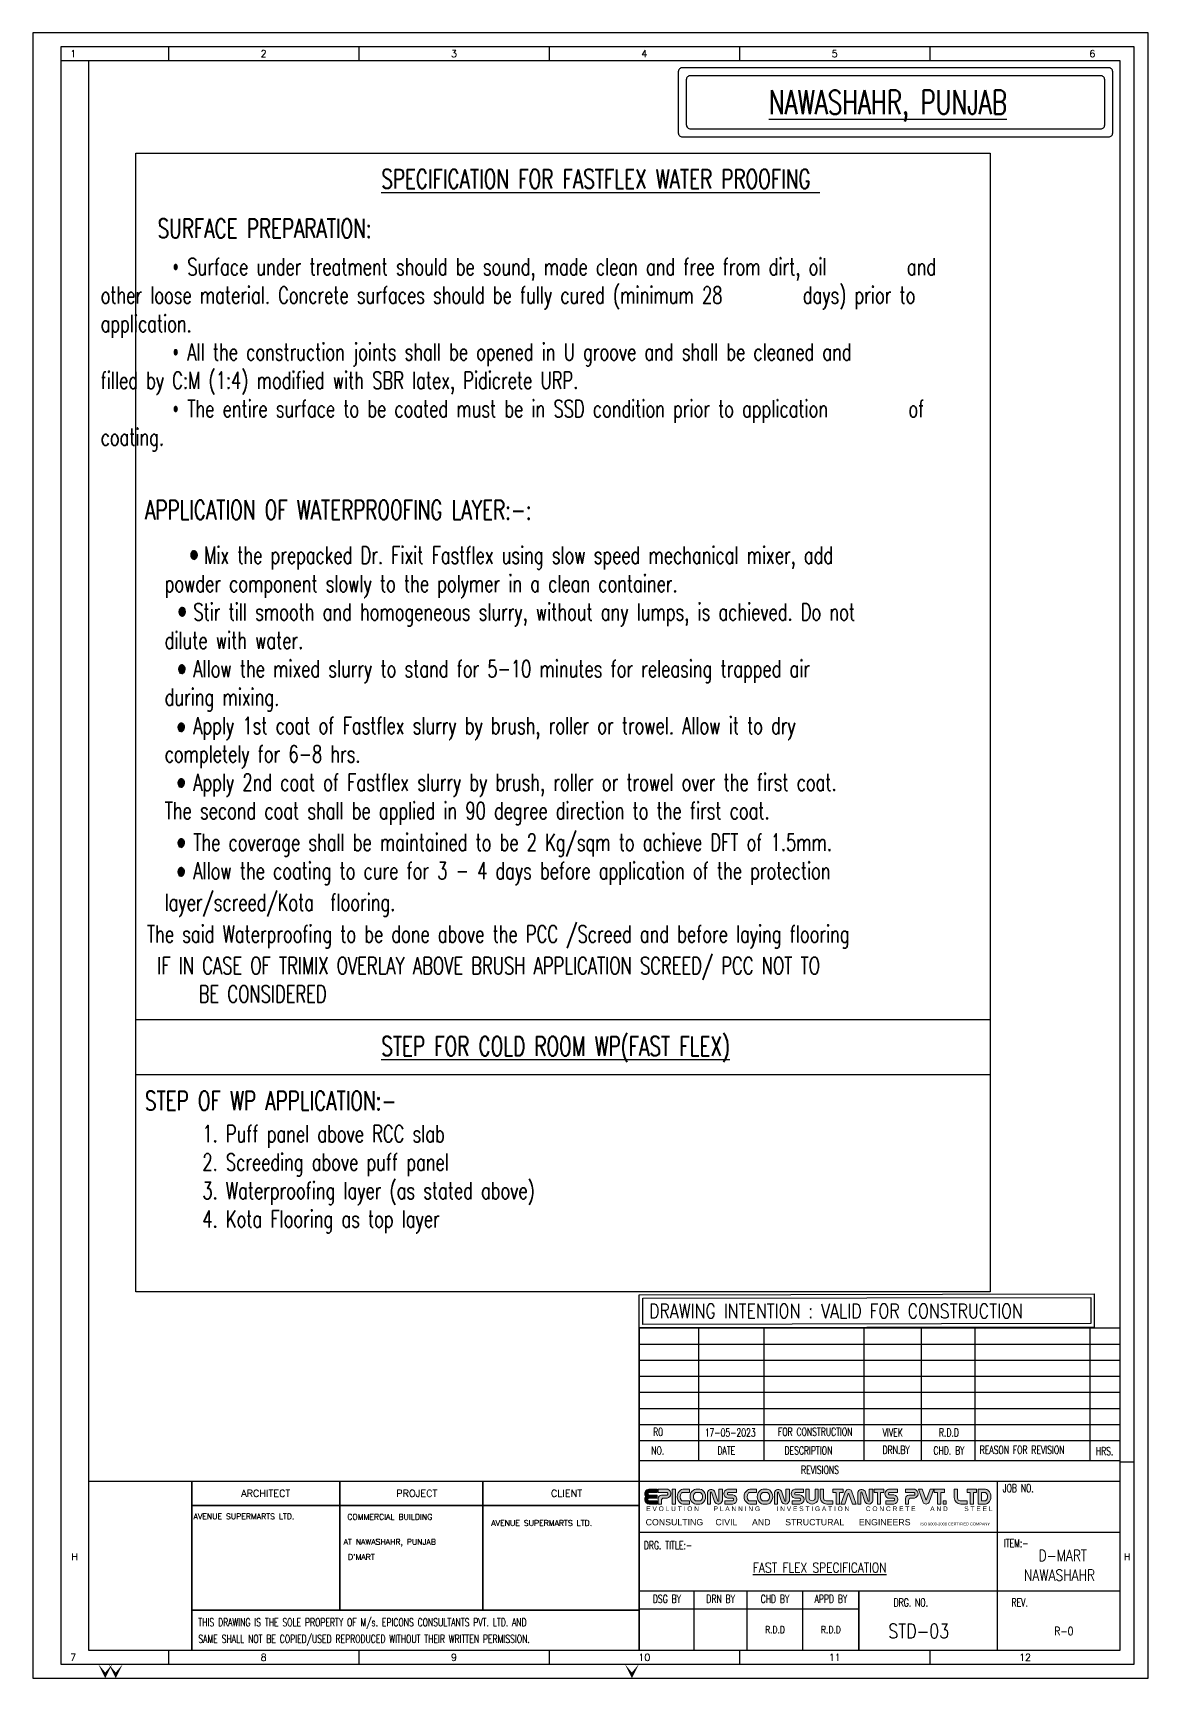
# Model space of a CAD drawing. Header units: inches. Extents: x 119838 to 336563, y 211485 to 250849.
# Drawn here: x 310394 to 336563, y 211485 to 250116 of the extents above; entities that cross this region are included whole.
import ezdxf
from ezdxf.enums import TextEntityAlignment as Align

# ---------------------------------------------------------------- set-up
doc = ezdxf.new("R2010")
doc.units = ezdxf.units.IN
doc.header["$MEASUREMENT"] = 0
doc.layers.add('00 ECPL LOGO', color=250, linetype='Continuous', lineweight=20)
doc.layers.add('00 ELEV-2', color=9, linetype='Continuous', lineweight=30)
for name, color, linetype in [('LINE WORK', 4, 'Continuous'), ('PNA', 8, 'Continuous'), ('S-TEXT', 2, 'Continuous'), ('S-TITIL', 6, 'Continuous'), ('SCHEDULE LINE-1', 7, 'Continuous'), ('SUB TITLE', 3, 'Continuous'), ('TABLE FRAME', 5, 'Continuous'), ('TEXT (SHEET)', 4, 'Continuous'), ('TITLE', 6, 'Continuous')]:
    doc.layers.add(name, color=color, linetype=linetype)
doc.styles.add('ROMANS', font='simplex.shx', dxfattribs={"width": 0.7})
doc.styles.add('SEC. TEXT', font='arial.ttf', dxfattribs={"height": 180})

# ---------------------------------------------------------------- blocks, each defined once
blk = doc.blocks.new('EPICONS TITLE')
at = {"layer": '00 ECPL LOGO'}
h = blk.add_hatch(color=7, dxfattribs=at)
h.dxf.hatch_style = 1
h.paths.add_polyline_path([(678, -252), (678, -146), (414, -146, 0.261636), (303, -208, 0.285841), (304, -378, 0.344902), (324, -574, 0.204992), (418, -614), (678, -614), (678, -510), (424, -510, -1), (418, -426), (678, -426), (678, -331), (424, -331, -1), (422, -252)])
h = blk.add_hatch(color=7, dxfattribs=at)
h.dxf.hatch_style = 1
h.paths.add_polyline_path([(1011, -146), (712, -146), (712, -252), (997, -252, -0.440545), (997, -331), (816, -331, 0.414214), (712, -435), (712, -614), (810, -614), (810, -504, -0.414214), (888, -426), (997, -426, 0.757811)])
h.paths.add_polyline_path([(1254, -146), (1153, -146), (1153, -614), (1254, -614)])
h.paths.add_polyline_path([(1708, -146), (1494, -146, 0.154275), (1419, -169, 0.519672), (1419, -591, 0.154275), (1494, -614), (1708, -614), (1708, -510), (1472, -510, -0.210356), (1452, -502, -0.388707), (1452, -260, -0.210356), (1472, -252), (1708, -252)])
h.paths.add_polyline_path([(2037, -146), (1904, -146, 0.159018), (1828, -171, 0.507969), (1828, -589, 0.159018), (1904, -614), (2037, -614, 0.173791), (2119, -585, 0.472311), (2119, -175, 0.173791)])
h.paths.add_polyline_path([(2046, -252, -0.185052), (2063, -258, -0.445894), (2063, -504, -0.185052), (2046, -510), (1899, -510, -0.185052), (1882, -504, -0.445894), (1882, -258, -0.185052), (1899, -252)], flags=16)
h.paths.add_polyline_path([(2501, -209, 0.723435), (2273, -252), (2273, -614), (2374, -614), (2374, -252, -0.723435), (2399, -241), (2495, -533, 0.724077), (2751, -510), (2751, -146), (2635, -146), (2635, -509, -0.755661), (2603, -519)])
h.paths.add_polyline_path([(3198, -146), (2916, -146, 0.823713), (2916, -429), (3082, -429, -0.713272), (3082, -510), (2830, -510), (2830, -614), (3082, -614, 0.900309), (3082, -324), (2936, -324, -0.746931), (2936, -252), (3198, -252)])
h = blk.add_hatch(color=7, dxfattribs=at)
h.dxf.hatch_style = 1
h.paths.add_polyline_path([(3837, -146), (3623, -146, 0.154275), (3548, -169, 0.519672), (3548, -591, 0.154275), (3623, -614), (3837, -614), (3837, -510), (3600, -510, -0.210932), (3581, -502, -0.385278), (3580, -260, -0.212895), (3599, -252), (3837, -252)])
h.paths.add_polyline_path([(4255, -175, 0.173792), (4173, -146), (4040, -146, 0.159018), (3964, -171, 0.507969), (3964, -589, 0.159018), (4040, -614), (4173, -614, 0.173792), (4255, -585, 0.472311)])
h.paths.add_polyline_path([(4182, -252, -0.185053), (4199, -258, -0.445893), (4199, -504, -0.185053), (4182, -510), (4035, -510, -0.185053), (4017, -504, -0.445893), (4017, -258, -0.185053), (4035, -252)], flags=16)
h.paths.add_polyline_path([(4406, -252), (4406, -614), (4507, -614), (4507, -252, -0.436861), (4522, -236, -0.319738), (4534, -245), (4629, -533, 0.724077), (4884, -510), (4884, -146), (4768, -146), (4768, -509, -0.755661), (4737, -519), (4635, -209, 0.723435)])
h.paths.add_polyline_path([(5335, -146), (5053, -146, 0.823713), (5053, -429), (5219, -429, -0.713272), (5219, -510), (4967, -510), (4967, -614), (5219, -614, 0.900309), (5219, -324), (5074, -324, -0.746931), (5074, -252), (5335, -252)])
h.paths.add_polyline_path([(5509, -146), (5408, -146), (5408, -452, 0.160106), (5433, -529, 0.505303), (5772, -529, 0.160106), (5797, -452), (5797, -146), (5699, -146), (5699, -451, -0.621318), (5509, -451)])
h.paths.add_polyline_path([(5969, -146), (5862, -146), (5862, -406, 0.414214), (6070, -614), (6267, -614), (6267, -510), (6047, -510, -0.414214), (5969, -432)])
h.paths.add_polyline_path([(6589, -146), (6267, -146), (6267, -249), (6372, -249), (6372, -614), (6473, -614), (6473, -249), (6589, -249)])
h.paths.add_polyline_path([(6863, -194, 0.539211), (6672, -201), (6523, -614), (6641, -614), (6752, -289, -0.708617), (6777, -289), (6894, -614), (7006, -614)])
h.paths.add_polyline_path([(7288, -209, 0.723435), (7059, -252), (7059, -614), (7160, -614), (7160, -252, -0.723435), (7186, -241), (7282, -533, 0.724077), (7538, -510), (7538, -146), (7421, -146), (7421, -509, -0.755661), (7390, -519)])
h.paths.add_polyline_path([(7886, -146), (7579, -146), (7579, -249), (7684, -249), (7684, -614), (7785, -614), (7785, -249), (7886, -249)])
h.paths.add_polyline_path([(8321, -146), (8059, -146, 0.157568), (7983, -170, 0.511532), (7983, -404, 0.157569), (8059, -429), (8206, -429, -0.713272), (8206, -510), (7953, -510), (7953, -614), (8206, -614, 0.900308), (8206, -324), (8065, -324), (8060, -324, -0.722204), (8060, -249), (8321, -249)])
h = blk.add_hatch(color=7, dxfattribs=at)
h.dxf.hatch_style = 1
h.paths.add_polyline_path([(8875, -146), (8576, -146), (8576, -252), (8849, -252, -0.270444), (8871, -265, -0.26297), (8871, -318, -0.270444), (8849, -331), (8680, -331, 0.414214), (8576, -435), (8576, -614), (8674, -614), (8674, -504, -0.414214), (8752, -426), (8861, -426, 0.757811)])
h.paths.add_polyline_path([(9103, -146), (8990, -146), (9133, -566, 0.539211), (9324, -560), (9474, -146), (9356, -146), (9244, -471, -0.708617), (9220, -471)])
h.paths.add_polyline_path([(9814, -146), (9492, -146), (9492, -249), (9597, -249), (9597, -614), (9698, -614), (9698, -249), (9814, -249)])
h.paths.add_polyline_path([(10234, -146), (10128, -146), (10128, -406, 0.414214), (10336, -614), (10533, -614), (10533, -510), (10312, -510, -0.414214), (10234, -432)])
h.paths.add_polyline_path([(9871, -510), (9775, -510), (9775, -614), (9871, -614)])
h = blk.add_hatch(color=7, dxfattribs=at)
h.dxf.hatch_style = 1
h.paths.add_polyline_path([(10533, -146), (10533, -249), (10637, -249), (10637, -614), (10739, -614), (10739, -249), (10839, -249), (10839, -146)])
h.paths.add_polyline_path([(10890, -146), (10890, -614), (11119, -614, 0.189446), (11208, -580, 0.435754), (11208, -181, 0.189446), (11119, -146)])
h.paths.add_polyline_path([(11122, -249, -0.519112), (11122, -510), (10989, -510), (10989, -249)], flags=16)
at = {"layer": '00 ECPL LOGO', "color": 7}
for p, q in [((678, -146), (414, -146)), ((418, -426), (678, -426)), ((678, -510), (418, -510)), ((424, -252), (678, -252)), ((678, -331), (424, -331)), ((678, -252), (678, -146)), ((678, -426), (678, -331)), ((678, -614), (678, -510)), ((1011, -146), (712, -146)), ((712, -146), (712, -252)), ((997, -252), (712, -252)), ((712, -435), (712, -614)), ((810, -504), (810, -614)), ((997, -331), (816, -331)), ((888, -426), (997, -426)), ((1153, -146), (1254, -146)), ((1153, -146), (1153, -614)), ((1254, -146), (1254, -614)), ((1472, -252), (1708, -252)), ((1472, -510), (1708, -510)), ((1494, -146), (1708, -146)), ((1708, -252), (1708, -146)), ((1708, -614), (1708, -510)), ((1899, -252), (2046, -252)), ((1899, -510), (2046, -510)), ((1904, -146), (2037, -146)), ((2273, -252), (2273, -614)), ((2374, -252), (2374, -614)), ((2399, -241), (2495, -533)), ((2501, -209), (2603, -519)), ((2635, -146), (2751, -146)), ((2751, -146), (2635, -146)), ((2635, -146), (2635, -510)), ((2751, -146), (2751, -510)), ((2751, -252), (2751, -252)), ((2751, -510), (2751, -510)), ((2830, -614), (2830, -510)), ((2830, -510), (3082, -510)), ((2916, -146), (3198, -146)), ((3198, -146), (2916, -146)), ((3082, -429), (2916, -429)), ((2936, -252), (3198, -252)), ((3082, -324), (2936, -324)), ((3198, -252), (3198, -146)), ((3599, -252), (3837, -252)), ((3600, -510), (3837, -510)), ((3837, -146), (3623, -146)), ((3837, -252), (3837, -146)), ((3837, -614), (3837, -510)), ((4035, -252), (4182, -252)), ((4035, -510), (4182, -510)), ((4040, -146), (4173, -146)), ((4406, -252), (4406, -614)), ((4507, -252), (4507, -614)), ((4534, -245), (4629, -533)), ((4635, -209), (4737, -519)), ((4768, -146), (4884, -146)), ((4768, -146), (4884, -146)), ((4884, -146), (4768, -146)), ((4768, -146), (4768, -510)), ((4884, -146), (4884, -510)), ((4884, -252), (4884, -252)), ((4967, -614), (4967, -510)), ((4967, -510), (5219, -510)), ((4967, -510), (5219, -510)), ((5053, -146), (5335, -146)), ((5053, -146), (5335, -146)), ((5335, -146), (5053, -146)), ((5219, -429), (5053, -429)), ((5074, -252), (5335, -252)), ((5219, -324), (5074, -324)), ((5335, -252), (5335, -146)), ((5408, -146), (5509, -146)), ((5509, -146), (5408, -146)), ((5408, -146), (5408, -452)), ((5509, -146), (5509, -451)), ((5699, -146), (5797, -146)), ((5797, -146), (5699, -146)), ((5699, -146), (5699, -451)), ((5797, -146), (5797, -452)), ((5862, -146), (5969, -146)), ((5969, -146), (5862, -146)), ((5862, -406), (5862, -146)), ((5969, -432), (5969, -146)), ((6047, -510), (6267, -510)), ((6267, -146), (6589, -146)), ((6589, -146), (6267, -146)), ((6267, -146), (6267, -249)), ((6267, -249), (6372, -249)), ((6267, -510), (6267, -614)), ((6372, -614), (6372, -249)), ((6473, -614), (6473, -249)), ((6473, -249), (6589, -249)), ((6523, -614), (6672, -201)), ((6589, -146), (6589, -249)), ((6641, -614), (6752, -289)), ((6894, -614), (6777, -289)), ((7006, -614), (6863, -194)), ((7059, -252), (7059, -614)), ((7160, -252), (7160, -614)), ((7186, -241), (7282, -533)), ((7288, -209), (7390, -519)), ((7421, -146), (7538, -146)), ((7421, -146), (7538, -146)), ((7538, -146), (7421, -146)), ((7421, -146), (7538, -146)), ((7421, -146), (7421, -510)), ((7538, -146), (7538, -510)), ((7538, -252), (7538, -252)), ((7538, -510), (7538, -510)), ((7579, -146), (7886, -146)), ((7886, -146), (7579, -146)), ((7579, -146), (7886, -146)), ((7579, -146), (7886, -146)), ((7886, -146), (7579, -146)), ((7579, -146), (7579, -249)), ((7579, -249), (7684, -249)), ((7579, -249), (7684, -249)), ((7684, -614), (7684, -249)), ((7785, -614), (7785, -249)), ((7785, -249), (7886, -249)), ((7785, -249), (7886, -249)), ((7886, -146), (7886, -249)), ((7953, -614), (7953, -510)), ((7953, -510), (8206, -510)), ((7953, -510), (8206, -510)), ((7953, -510), (8206, -510)), ((8040, -146), (8321, -146)), ((8040, -146), (8321, -146)), ((8206, -429), (8040, -429)), ((8321, -146), (8059, -146)), ((8059, -429), (8194, -429)), ((8060, -249), (8321, -249)), ((8206, -324), (8060, -324)), ((8065, -324), (8206, -324)), ((8321, -252), (8321, -146)), ((8875, -146), (8576, -146)), ((8576, -146), (8576, -252)), ((8849, -252), (8576, -252)), ((8576, -435), (8576, -614)), ((8674, -504), (8674, -614)), ((8849, -331), (8680, -331)), ((8752, -426), (8861, -426)), ((9103, -146), (8990, -146)), ((9103, -146), (8990, -146)), ((8990, -146), (9133, -566)), ((9103, -146), (9220, -471)), ((9356, -146), (9244, -471)), ((9474, -146), (9324, -560)), ((9474, -146), (9356, -146)), ((9408, -146), (9356, -146)), ((9474, -146), (9356, -146)), ((9492, -146), (9814, -146)), ((9814, -146), (9492, -146)), ((9492, -146), (9814, -146)), ((9492, -146), (9814, -146)), ((9492, -146), (9814, -146)), ((9492, -146), (9492, -249)), ((9492, -249), (9597, -249)), ((9492, -249), (9597, -249)), ((9597, -614), (9597, -249)), ((9698, -614), (9698, -249)), ((9698, -249), (9814, -249)), ((9698, -249), (9814, -249)), ((9814, -146), (9814, -249)), ((10128, -146), (10234, -146)), ((10234, -146), (10128, -146)), ((10128, -406), (10128, -146)), ((10234, -432), (10234, -146)), ((10312, -510), (10533, -510)), ((10533, -146), (10839, -146)), ((10839, -146), (10533, -146)), ((10533, -146), (10533, -249)), ((10533, -249), (10637, -249)), ((10637, -249), (10533, -249)), ((10533, -510), (10533, -614)), ((10637, -614), (10637, -249)), ((10739, -614), (10739, -249)), ((10739, -249), (10839, -249)), ((10739, -249), (10839, -249)), ((10839, -249), (10739, -249)), ((10839, -146), (10839, -249)), ((10890, -146), (11119, -146)), ((10890, -146), (10890, -614)), ((10989, -249), (10989, -510)), ((10989, -249), (11113, -249)), ((10989, -510), (11113, -510)), ((418, -614), (678, -614)), ((712, -614), (810, -614)), ((1153, -614), (1254, -614)), ((1494, -614), (1708, -614)), ((2037, -614), (1904, -614)), ((2273, -614), (2374, -614)), ((2614, -614), (2635, -614)), ((2635, -614), (2635, -614)), ((2830, -614), (3082, -614)), ((2830, -614), (3082, -614)), ((3623, -614), (3837, -614)), ((4040, -614), (4173, -614)), ((4406, -614), (4507, -614)), ((4406, -614), (4507, -614)), ((4406, -614), (4507, -614)), ((4967, -614), (5219, -614)), ((4967, -614), (5219, -614)), ((4967, -614), (5219, -614)), ((6070, -614), (6267, -614)), ((6070, -614), (6267, -614)), ((6372, -614), (6473, -614)), ((6372, -614), (6473, -614)), ((6523, -614), (6641, -614)), ((6589, -614), (6641, -614)), ((6894, -614), (7006, -614)), ((6894, -614), (7006, -614)), ((7059, -614), (7160, -614)), ((7059, -614), (7160, -614)), ((7059, -614), (7160, -614)), ((7684, -614), (7785, -614)), ((7684, -614), (7785, -614)), ((7684, -614), (7785, -614)), ((7684, -614), (7785, -614)), ((7953, -614), (8206, -614)), ((7953, -614), (8206, -614)), ((7953, -614), (8206, -614)), ((7953, -614), (8206, -614)), ((7953, -614), (8206, -614)), ((8576, -614), (8674, -614)), ((9597, -614), (9698, -614)), ((9597, -614), (9698, -614)), ((9597, -614), (9698, -614)), ((10336, -614), (10533, -614)), ((10336, -614), (10533, -614)), ((10637, -614), (10739, -614)), ((10637, -614), (10739, -614)), ((10637, -614), (10739, -614)), ((10637, -614), (10739, -614)), ((10653, -614), (10739, -614)), ((10653, -614), (10739, -614)), ((10653, -614), (10739, -614)), ((10653, -614), (10739, -614)), ((10890, -614), (11119, -614))]:
    blk.add_line(p, q, dxfattribs=at)
blk.add_lwpolyline([(9775, -510), (9871, -510), (9871, -614), (9775, -614)], close=True, dxfattribs=at)
for centre, radius, start, end in [((439, -292), 160, 148.648, 212.4563), ((439, -464), 160, 147.5437, 223.6612), ((414, -276), 130, 90, 148.648), ((421, -468), 42.1, 94.0242, 265.9758), ((423, -291), 39.6, 88.7637, 271.2363), ((816, -435), 104, 90, 180), ((888, -504), 78, 90, 180), ((965, -284), 146, 282.7188, 71.3398), ((961, -291), 53.7, 312.4487, 47.5513), ((1567, -380), 257, 125.0807, 234.9193), ((1584, -381), 179, 137.5171, 222.4829), ((1494, -276), 130, 90, 125.0807), ((1472, -278), 26, 90, 137.5171), ((1472, -484), 26, 222.4829, 270), ((1981, -380), 259, 126.1417, 233.8583), ((1992, -381), 165, 131.9364, 228.0636), ((1904, -276), 130, 90, 126.1417), ((1899, -278), 26, 90, 131.9364), ((1899, -484), 26, 228.0636, 270), ((2037, -276), 130, 50.5638, 90), ((2046, -278), 26, 48.0636, 90), ((2046, -484), 26, 270, 311.9364), ((1953, -381), 165, 311.9364, 48.0636), ((1951, -380), 265, 309.4362, 50.5638), ((2394, -268), 122, 28.75, 172.2831), ((2388, -251), 14.5, 40.0191, 183.5523), ((2619, -479), 135, 203.2219, 346.755), ((2618, -510), 17.1, 214.0796, 357.6127), ((2944, -287), 144, 101.0425, 258.9575), ((2947, -288), 37.6, 106.4856, 253.5144), ((3067, -469), 146, 276.006, 83.994), ((3068, -470), 43.1, 289.0016, 70.9984), ((3696, -380), 257, 125.0807, 234.9193), ((3714, -381), 180, 138.0741, 222.3563), ((3623, -276), 130, 90, 125.0807), ((3599, -278), 26, 90, 138.0741), ((3600, -484), 26, 222.3563, 270), ((4116, -380), 259, 126.1417, 233.8583), ((4127, -381), 165, 131.9364, 228.0636), ((4040, -276), 130, 90, 126.1417), ((4035, -278), 26, 90, 131.9364), ((4035, -484), 26, 228.0636, 270), ((4173, -276), 130, 50.5638, 90), ((4182, -278), 26, 48.0636, 90), ((4182, -484), 26, 270, 311.9364), ((4089, -381), 165, 311.9364, 48.0636), ((4087, -380), 265, 309.4362, 50.5638), ((4527, -268), 122, 28.75, 172.2831), ((4522, -251), 14.5, 89.1577, 183.5523), ((4522, -249), 13, 18.2334, 89.1577), ((4753, -479), 135, 203.2219, 346.8516), ((4751, -510), 17.1, 214.0796, 357.6127), ((5081, -287), 144, 101.0425, 258.9575), ((5084, -288), 37.6, 106.4856, 253.5144), ((5204, -469), 146, 276.006, 83.994), ((5205, -470), 43.1, 289.0016, 70.9984), ((5538, -452), 130, 180, 216.3848), ((5604, -405), 106, 206.2931, 333.7069), ((5667, -452), 130, 323.6152, 0), ((6070, -406), 208, 180, 270), ((6047, -432), 78, 180, 270), ((6770, -260), 114, 35.166, 148.5022), ((6764, -294), 13, 19.7665, 161.0546), ((7181, -268), 122, 28.75, 172.2831), ((7175, -251), 14.5, 40.0191, 183.5523), ((7406, -479), 135, 203.2219, 346.755), ((7404, -510), 17.1, 214.0796, 357.6127), ((8067, -287), 144, 125.818, 234.182), ((8059, -276), 130, 90, 125.818), ((8059, -299), 130, 234.182, 270), ((8072, -286), 39.3, 108.3261, 238.1957), ((8065, -298), 26, 238.1957, 270), ((8190, -469), 146, 276.006, 83.994), ((8192, -470), 43.1, 289.0016, 70.9984), ((8680, -435), 104, 90, 180), ((8752, -504), 78, 90, 180), ((8849, -278), 26, 29.4672, 90), ((8849, -305), 26, 270, 330.5328), ((8829, -284), 146, 282.7188, 71.3398), ((8824, -291), 53.7, 330.5328, 29.4672), ((9232, -467), 13, 199.7665, 341.0546), ((10336, -406), 208, 180, 270), ((10312, -432), 78, 180, 270), ((11113, -275), 26, 51.4816, 90), ((11113, -484), 26, 270, 308.5184), ((11119, -276), 130, 47.0907, 90), ((11030, -380), 160, 308.5184, 51.4816), ((11023, -380), 272, 312.9093, 47.0907), ((418, -484), 130, 223.6612, 270), ((1494, -484), 130, 234.9193, 270), ((1904, -484), 130, 233.8583, 270), ((2037, -484), 130, 270, 309.4362), ((3623, -484), 130, 234.9193, 270), ((4040, -484), 130, 233.8583, 270), ((4173, -484), 130, 270, 309.4362), ((5602, -404), 210, 216.3848, 323.6152), ((9227, -500), 114, 215.166, 328.5022), ((11119, -484), 130, 270, 312.9093)]:
    blk.add_arc(centre, radius, start, end, dxfattribs=at)
at = {"layer": '00 ECPL LOGO', "color": 7, "attachment_point": 1, "style": 'SEC. TEXT'}
for s, insert, char_height, width in [('E V O L U T I O N        P L A N N I N G         I N V E S T I G A T I O N         C O N C R E T E        A N D         S T E E L', (328, -689), 150, 445502.26), ('CONSULTING     CIVIL      AND      STRUCTURAL      ENGINEERS', (309, -1092), 200, 495763.22), ('iSO 9000-2008 CERTIFIED COMPANY', (9049, -1204), 90, 434288.5)]:
    blk.add_mtext(s, dxfattribs=dict(at, insert=insert, char_height=char_height, width=width))
blk = doc.blocks.new('FOLDER')
at = {"layer": 'PNA'}
for points in [[(-1250, 2500), (0, 0), (0, 1000)], [(1250, 2500), (0, 0), (0, 1000)]]:
    blk.add_solid(points, dxfattribs=at)

msp = doc.modelspace()

# ---------------------------------------------------------------- hatches: boundary and pattern name
at = {"layer": 'LINE WORK'}
h = msp.add_hatch(dxfattribs=at)
h.set_pattern_fill('ANSI31', color=256, scale=50, style=0)
h.set_pattern_definition([(45, (-1179758.76, 211210.588), (-4.419417382, 4.419417382), [])])
edge = h.paths.add_edge_path()
edge.add_ellipse((314174.1, 237856.1), major_axis=(-2.9, -107), ratio=0.6574401, start_angle=0, end_angle=360)
h = msp.add_hatch(dxfattribs=at)
h.set_pattern_fill('ANSI31', color=256, scale=50, style=0)
h.set_pattern_definition([(45, (-1180036.552, 209876.8235), (-4.419417382, 4.419417382), [])])
edge = h.paths.add_edge_path()
edge.add_ellipse((313896.3, 236522.3), major_axis=(-2.9, -107), ratio=0.6574401, start_angle=0, end_angle=360)
h = msp.add_hatch(dxfattribs=at)
h.set_pattern_fill('ANSI31', color=256, scale=50, style=0)
h.set_pattern_definition([(45, (-1180042.0463, 208529.5675), (-4.419417382, 4.419417382), [])])
edge = h.paths.add_edge_path()
edge.add_ellipse((313890.8, 235175.1), major_axis=(-2.9, -107), ratio=0.6574401, start_angle=0, end_angle=360)
h = msp.add_hatch(dxfattribs=at)
h.set_pattern_fill('ANSI31', color=256, scale=50, style=0)
h.set_pattern_definition([(45, (-1180057.816, 207165.4767), (-4.419417382, 4.419417382), [])])
edge = h.paths.add_edge_path()
edge.add_ellipse((313875.1, 233811), major_axis=(-2.9, -107), ratio=0.6574401, start_angle=0, end_angle=360)
h = msp.add_hatch(dxfattribs=at)
h.set_pattern_fill('ANSI31', color=256, scale=50, style=0)
h.set_pattern_definition([(45, (-1180057.816, 205856.58), (-4.419417382, 4.419417382), [])])
edge = h.paths.add_edge_path()
edge.add_ellipse((313875.1, 232502.1), major_axis=(-2.9, -107), ratio=0.6574401, start_angle=0, end_angle=360)
h = msp.add_hatch(dxfattribs=at)
h.set_pattern_fill('ANSI31', color=256, scale=50, style=0)
h.set_pattern_definition([(45, (-1180058.952, 204447.272), (-4.419417382, 4.419417382), [])])
edge = h.paths.add_edge_path()
edge.add_ellipse((313873.9, 231092.8), major_axis=(-2.9, -107), ratio=0.6574401, start_angle=0, end_angle=360)
h = msp.add_hatch(dxfattribs=at)
h.set_pattern_fill('ANSI31', color=256, scale=50, style=0)
h.set_pattern_definition([(45, (-1180058.952, 203770.893), (-4.419417382, 4.419417382), [])])
edge = h.paths.add_edge_path()
edge.add_ellipse((313873.9, 230416.4), major_axis=(-2.9, -107), ratio=0.6574401, start_angle=0, end_angle=360)

# ---------------------------------------------------------------- linework, layer by layer
for p, q in [((336563.1, 250116.1), (310394, 250116.1)), ((310394, 250116.1), (310394, 211484.6)), ((336563.1, 211484.6), (336563.1, 250116.1)), ((329776.1, 212137.6), (329776.1, 213530.8)), ((310394, 211484.6), (336563.1, 211484.6))]:
    msp.add_line(p, q)
at = {"color": 5, "linetype": 'ByBlock', "lineweight": -2}
for p, q in [((324620.8, 219706), (335910.1, 219706)), ((326022.1, 216592.9), (326022.1, 219706)), ((327551.2, 216592.9), (327551.2, 219706)), ((329899.9, 216592.9), (329899.9, 219706)), ((331242.5, 216592.9), (331242.5, 219706)), ((332506.1, 216592.9), (332506.1, 219706)), ((324620.8, 219328.3), (335910.1, 219328.3)), ((324620.8, 218950.7), (335910.1, 218950.7)), ((324620.8, 218573.1), (335910.1, 218573.1)), ((324620.8, 218195.4), (335910.1, 218195.4)), ((324620.8, 217817.8), (335910.1, 217817.8)), ((324620.8, 217440.2), (335910.1, 217440.2)), ((325913.1, 212137.6), (325913.1, 213530.8)), ((327151.4, 212137.6), (327151.4, 213530.8)), ((328463.7, 212137.6), (328463.7, 213530.8))]:
    msp.add_line(p, q, dxfattribs=at)
at = {"color": 1}
for p, q in [((324620.8, 217062.6), (335910.1, 217062.6)), ((324620.8, 216592.9), (335910.1, 216592.9)), ((335910.1, 216101.5), (311699.9, 216101.5)), ((324630.1, 214907.4), (335910.1, 214907.4)), ((324630.1, 213530.8), (335910.1, 213530.8)), ((324630.1, 213111), (329776.1, 213111))]:
    msp.add_line(p, q, dxfattribs=at)
at = {"color": 1, "const_width": 37.6}
for points in [[(324620.8, 216101.5), (324620.8, 219706)], [(314121.7, 212137.6), (314121.7, 216101.5)], [(317594.4, 213077.2), (317594.4, 216101.5)], [(320951.7, 213077.2), (320951.7, 216101.5)], [(324620.8, 212137.6), (324620.8, 216101.5)], [(333026.2, 212137.6), (333026.2, 216101.5)], [(314121.7, 215540.2), (324620.8, 215540.2)], [(329776.1, 212137.6), (329776.1, 213530.8)], [(314121.7, 213077.2), (324620.8, 213077.2)]]:
    msp.add_lwpolyline(points, dxfattribs=at)
at = {"layer": 'LINE WORK', "color": 1}
for p, q in [((312810, 226945.7), (332859.9, 226945.7)), ((312810, 225660.7), (332859.9, 225660.7))]:
    msp.add_line(p, q, dxfattribs=at)
at = {"layer": 'LINE WORK'}
msp.add_lwpolyline([(312810, 247294.8), (332859.9, 247294.8), (332859.9, 220555.2), (312810, 220555.2)], close=True, dxfattribs=at)
for centre in [(314174.1, 237856.1), (313896.3, 236522.3), (313890.8, 235175.1), (313875.1, 233811), (313875.1, 232502.1), (313873.9, 231092.8), (313873.9, 230416.4)]:
    msp.add_ellipse(centre, major_axis=(-2.9, -107), ratio=0.6574401, dxfattribs=at)
at = {"layer": 'PNA', "color": 1}
for p, q in [((336236.6, 249789.6), (311046.9, 249789.6)), ((311046.9, 249789.6), (311046.9, 211811.1)), ((336236.6, 211811.1), (336236.6, 249789.6)), ((335910.1, 249463.1), (311046.9, 249463.1)), ((311699.9, 249463.1), (311699.9, 212137.6)), ((335910.1, 212137.6), (335910.1, 249463.1)), ((311699.9, 212137.6), (335910.1, 212137.6)), ((311046.9, 211811.1), (336236.6, 211811.1))]:
    msp.add_line(p, q, dxfattribs=at)
at = {"layer": 'PNA'}
for p, q in [((313572.3, 249789.6), (313572.3, 249463.1)), ((318039.9, 249789.6), (318039.9, 249463.1)), ((322507.4, 249789.6), (322507.4, 249463.1)), ((326975, 249789.6), (326975, 249463.1)), ((331442.5, 249789.6), (331442.5, 249463.1)), ((335910.1, 216561.6), (336236.6, 216561.6)), ((313572.3, 212137.6), (313572.3, 211811.1)), ((318039.9, 212137.6), (318039.9, 211811.1)), ((322507.4, 212137.6), (322507.4, 211811.1)), ((326975, 212137.6), (326975, 211811.1)), ((331442.5, 212137.6), (331442.5, 211811.1))]:
    msp.add_line(p, q, dxfattribs=at)
for points in [[(311928.5, 211811.1), (312091.7, 211484.6), (312091.7, 211615.2)], [(312255, 211811.1), (312091.7, 211484.6), (312091.7, 211615.2)]]:
    msp.add_solid(points, dxfattribs=at)
at = {"layer": 'SCHEDULE LINE-1', "color": 2}
for points in [[(325539.6, 249205.5), (325539.6, 247768, 0.4142136), (325633.4, 247674.2), (335640, 247674.2, 0.4142136), (335733.7, 247768), (335733.7, 249205.5, 0.4142136), (335640, 249299.2), (325633.4, 249299.2, 0.4142136)], [(325727.1, 249018), (325727.1, 247961.7, 0.4142136), (325827.1, 247861.7), (335452.5, 247861.7, 0.4142136), (335546.2, 247955.5), (335546.2, 249018, 0.4142136), (335452.5, 249111.7), (325820.9, 249111.7, 0.4142136)]]:
    msp.add_lwpolyline(points, format="xyb", close=True, dxfattribs=at)
at = {"layer": 'TABLE FRAME'}
msp.add_line((335203.5, 216592.9), (335203.5, 219706), dxfattribs=at)
msp.add_lwpolyline([(335299.8, 219725.5), (324620.8, 219706), (324620.8, 220486.3), (335299.8, 220505.8)], close=True, dxfattribs=at)
at = {"layer": 'TABLE FRAME', "color": 8}
msp.add_lwpolyline([(335217.1, 219808.2), (324703.5, 219788.7), (324703.5, 220403.6), (335217.1, 220423.1)], close=True, dxfattribs=at)

# ---------------------------------------------------------------- block references
at = {"layer": '00 ELEV-2', "xscale": 0.737632442567042, "yscale": 0.737632442567042, "zscale": 0.737632442567042}
msp.add_blockref('EPICONS TITLE', (324544.6, 216024.9), dxfattribs=at)
at = {"layer": 'PNA', "xscale": 0.1305983776706629, "yscale": 0.1305983776706629, "zscale": 0.1305983776706629}
for p in [(312337.1, 211484.6), (324450.1, 211484.6)]:
    msp.add_blockref('FOLDER', p, dxfattribs=at)

# ---------------------------------------------------------------- texts
at = {"layer": 'LINE WORK', "style": 'ROMANS', "width": 0.7}
for s, p in [(' Mix the prepacked Dr. Fixit Fastflex using slow speed mechanical mixer, add ', (314219.5, 237652.5)), ('powder component slowly to the polymer in a clean container.', (313486.2, 236985.8)), ('Stir till smooth and homogeneous slurry, without any lumps, is achieved. Do not ', (314158.3, 236319.2)), ('dilute with water.', (313486.2, 235652.5)), ('Allow the mixed slurry to stand for 5-10 minutes for releasing trapped air ', (314158.3, 234985.8)), ('during mixing.', (313486.2, 234319.2)), ('Apply 1st coat of Fastflex slurry by brush, roller or trowel. Allow it to dry ', (314158.3, 233652.5)), ('completely for 6-8 hrs.', (313486.2, 232985.8)), ('Apply 2nd coat of Fastflex slurry by brush, roller or trowel over the first coat. ', (314158.3, 232319.2)), ('The second coat shall be applied in 90 degree direction to the first coat.', (313486.2, 231652.5)), ('The coverage shall be maintained to be 2 Kg/sqm to achieve DFT of 1.5mm.', (314158.3, 230909.7)), ('Allow the coating to cure for 3 - 4 days before application of the protection ', (314158.3, 230243)), ('layer/screed/Kota  flooring.', (313486.2, 229500.1)), ('  The said Waterproofing to be done above the PCC /Screed and before laying flooring', (312686.2, 228757.3)), ('   IF IN CASE OF TRIMIX OVERLAY ABOVE BRUSH APPLICATION SCREED/ PCC NOT TO      ', (312686.2, 228014.4)), ('BE CONSIDERED', (314286.2, 227347.8))]:
    msp.add_text(s, height=400, dxfattribs=at).set_placement(p)
at = {"layer": 'LINE WORK', "char_height": 400, "attachment_point": 1, "style": 'ROMANS'}
for s, insert, width in [('{\\fSymbol|b0|i0|c2|p18;\\W5.70145;  }{\\fSymbol|b0|i0|c2|p18;\\C4;·  }{\\Fsimplex.shx;\\C4;Surface under treatment should be sound, made clean and free from dirt, oil }{\\fSymbol|b0|i0|c2|p18;\\W5.70145;  }{\\Fsimplex.shx;\\C4;and other loose material. Concrete surfaces should be fully cured (minimum 28 }{\\fSymbol|b0|i0|c2|p18;\\W5.70145;  }{\\Fsimplex.shx;\\C4;days) prior to application.}\\P{\\fSymbol|b0|i0|c2|p18;\\W5.70145;  }{\\fSymbol|b0|i0|c2|p18;\\C4;·  }{\\Fsimplex.shx;\\C4;All the construction joints shall be opened in U groove and shall be cleaned and }{\\fSymbol|b0|i0|c2|p18;\\W5.70145;  }{\\Fsimplex.shx;\\C4;filled by C:M (1:4) modified with SBR latex, Pidicrete URP.}\\P{\\fSymbol|b0|i0|c2|p18;\\W5.70145;  }{\\fSymbol|b0|i0|c2|p18;\\C4;·  }{\\Fsimplex.shx;\\C4;The entire surface to be coated must be in SSD condition prior to application }{\\fSymbol|b0|i0|c2|p18;\\W5.70145;  }{\\Fsimplex.shx;\\C4;of coating.}', (311984.3, 244825.8), 19550.068), ('{\\Fsimplex.shx;\\W2.36842; }1. Puff panel above RCC slab\\P{\\Fsimplex.shx;\\W2.36842; }2. Screeding above puff panel\\P{\\Fsimplex.shx;\\W2.36842; }3. Waterproofing layer (as stated above)\\P{\\Fsimplex.shx;\\W2.36842; }4. Kota Flooring as top layer', (313721.1, 224467), 21783.107)]:
    msp.add_mtext(s, dxfattribs=dict(at, insert=insert, width=width))
at = {"layer": 'PNA', "style": 'ROMANS'}
for s, height, p in [('1', 163.2, (311339.1, 249626.3)), ('2', 163.2, (315806.6, 249626.3)), ('3', 163.2, (320274.2, 249626.3)), ('4', 163.2, (324741.7, 249626.3)), ('5', 163.2, (329209.3, 249626.3)), ('6', 163.2, (335257.1, 249626.3)), ('H', 163.2, (311373.4, 214332.1)), ('H', 163.2, (336073.3, 214332.1)), ('7', 163.2, (311339.1, 211974.4)), ('8', 163.2, (315806.6, 211974.4)), ('9', 163.2, (320274.2, 211974.4)), ('10', 163.25, (324741.7, 211974.4)), ('11', 163.25, (329209.3, 211974.4)), ('12', 163.25, (333676.9, 211974.4))]:
    msp.add_text(s, height=height, dxfattribs=at).set_placement(p, align=Align.MIDDLE)
at = {"layer": 'S-TEXT', "style": 'ROMANS', "width": 0.8}
for s, height, p in [('R.D.D', 163.21, (327807.5, 212624.3, 0)), ('R.D.D', 163.21, (329119.9, 212624.3, 0)), ('R-0', 195.85, (334586.9, 212587.6, 0))]:
    msp.add_text(s, height=height, dxfattribs=at).set_placement(p, align=Align.MIDDLE_CENTER)
at = {"layer": 'S-TITIL', "style": 'ROMANS', "width": 0.7}
msp.add_text('%%UNAWASHAHR, PUNJAB', height=562.5, dxfattribs=at).set_placement((327664.4, 248486.7), align=Align.MIDDLE_LEFT)
at = {"layer": 'S-TITIL', "color": 2, "style": 'ROMANS', "width": 0.7}
for s, p in [('%%USPECIFICATION FOR FASTFLEX WATER PROOFING ', (318569.4, 246461.8)), ('SURFACE PREPARATION:', (313319.9, 245301.9)), ('APPLICATION OF WATERPROOFING LAYER:-:', (313023.2, 238690.3)), ('%%USTEP FOR COLD ROOM WP(FAST FLEX)', (318569.4, 226098)), ('STEP OF WP APPLICATION:-', (313023.2, 224817.2))]:
    msp.add_text(s, height=450, dxfattribs=at).set_placement(p)
at = {"layer": 'S-TITIL', "color": 1, "style": 'ROMANS', "width": 0.8}
msp.add_text('%%UFAST FLEX SPECIFICATION', height=228.552, dxfattribs=at).set_placement((328858.4, 214077.1, 0), align=Align.MIDDLE_CENTER)
at = {"layer": 'SUB TITLE', "style": 'ROMANS', "width": 0.8}
for s, p in [('D-MART', (333994.2, 214230.5)), ('NAWASHAHR', (333650.2, 213768.5))]:
    msp.add_text(s, height=263.11, dxfattribs=at).set_placement(p)
at = {"layer": 'TEXT (SHEET)', "color": 4, "style": 'ROMANS', "width": 0.7}
for s, height, p in [('R0', 187.86, (325064, 217265.4)), ('17-05-2023', 187.86, (326757.2, 217248.9)), ('VIVEK', 187.86, (330571.2, 217251.4, 0)), ('R.D.D', 187.86, (331890, 217251.4, 0)), ('NO.', 187.86, (325055.7, 216827.7)), ('DATE', 187.86, (326666.4, 216827.7)), ('DESCRIPTION', 187.856, (328592.6, 216827.7)), ('CHD. BY', 187.86, (331890, 216827.7)), ('REVISIONS', 187.86, (328863.8, 216373.8)), ('DSG BY', 187.86, (325271.6, 213344.3)), ('DRN BY', 187.86, (326532.2, 213344.3)), ('CHD BY', 187.86, (327807.5, 213344.3)), ('APPD BY', 187.86, (329119.9, 213344.3))]:
    msp.add_text(s, height=height, dxfattribs=at).set_placement(p, align=Align.MIDDLE_CENTER)
for s, height, p in [('FOR CONSTRUCTION', 187.856, (327879.4, 217173.2)), ('DRN.BY', 187.86, (330333, 216747.5)), ('REASON FOR REVISION', 187.856, (332611.9, 216749.7)), ('HRS.', 187.86, (335338.2, 216719.8)), ('JOB NO.', 187.86, (333153.2, 215851.1)), ('THIS DRAWING IS THE SOLE PROPERTY OF M/s. EPICONS CONSULTANTS PVT. LTD. AND', 187.856, (314276.2, 212700.7)), ('SAME SHALL NOT BE COPIED/USED REPRODUCED WITHOUT THEIR WRITTEN PERMISSION.', 187.856, (314276.2, 212312))]:
    msp.add_text(s, height=height, dxfattribs=at).set_placement(p)
at = {"layer": 'TEXT (SHEET)', "color": 2, "style": 'ROMANS'}
for s, p in [('ARCHITECT', (315858, 215820.8)), ('PROJECT', (319402.1, 215820.8)), ('CLIENT', (322915.3, 215820.8))]:
    msp.add_text(s, height=165.85, dxfattribs=at).set_placement(p, align=Align.MIDDLE_CENTER)
for s, height, p in [('AVENUE SUPERMARTS LTD.', 132.683, (314162.7, 215281.1)), ('COMMERCIAL BUILDING', 132.683, (317771.4, 215271)), ('AVENUE SUPERMARTS LTD.', 132.683, (321151.3, 215124.7)), ('AT NAWASHAHR, PUNJAB', 132.683, (317684.4, 214684.1)), (" D'MART", 132.68, (317696.4, 214330.4))]:
    msp.add_text(s, height=height, dxfattribs=at).set_placement(p, align=Align.MIDDLE_LEFT)
at = {"layer": 'TEXT (SHEET)', "color": 4, "style": 'ROMANS', "width": 0.7}
for s, height, p in [('DRG. TITLE:-', 187.856, (324730.9, 214603.1)), ('ITEM:-', 187.86, (333178.1, 214650.3)), ('DRG. NO. ', 187.86, (330592.3, 213259.7)), ('REV.', 187.86, (333359.4, 213259.7))]:
    msp.add_text(s, height=height, dxfattribs=at).set_placement(p, align=Align.MIDDLE_LEFT)
at = {"layer": 'TITLE', "style": 'ROMANS', "width": 0.8}
msp.add_text('DRAWING INTENTION : VALID FOR CONSTRUCTION', height=338.4, dxfattribs=at).set_placement((324852.2, 219936.2))
msp.add_text('STD-03', height=338.4, dxfattribs=at).set_placement((331180.6, 212587.6, 0), align=Align.MIDDLE_CENTER)

doc.saveas('drawing.dxf')
